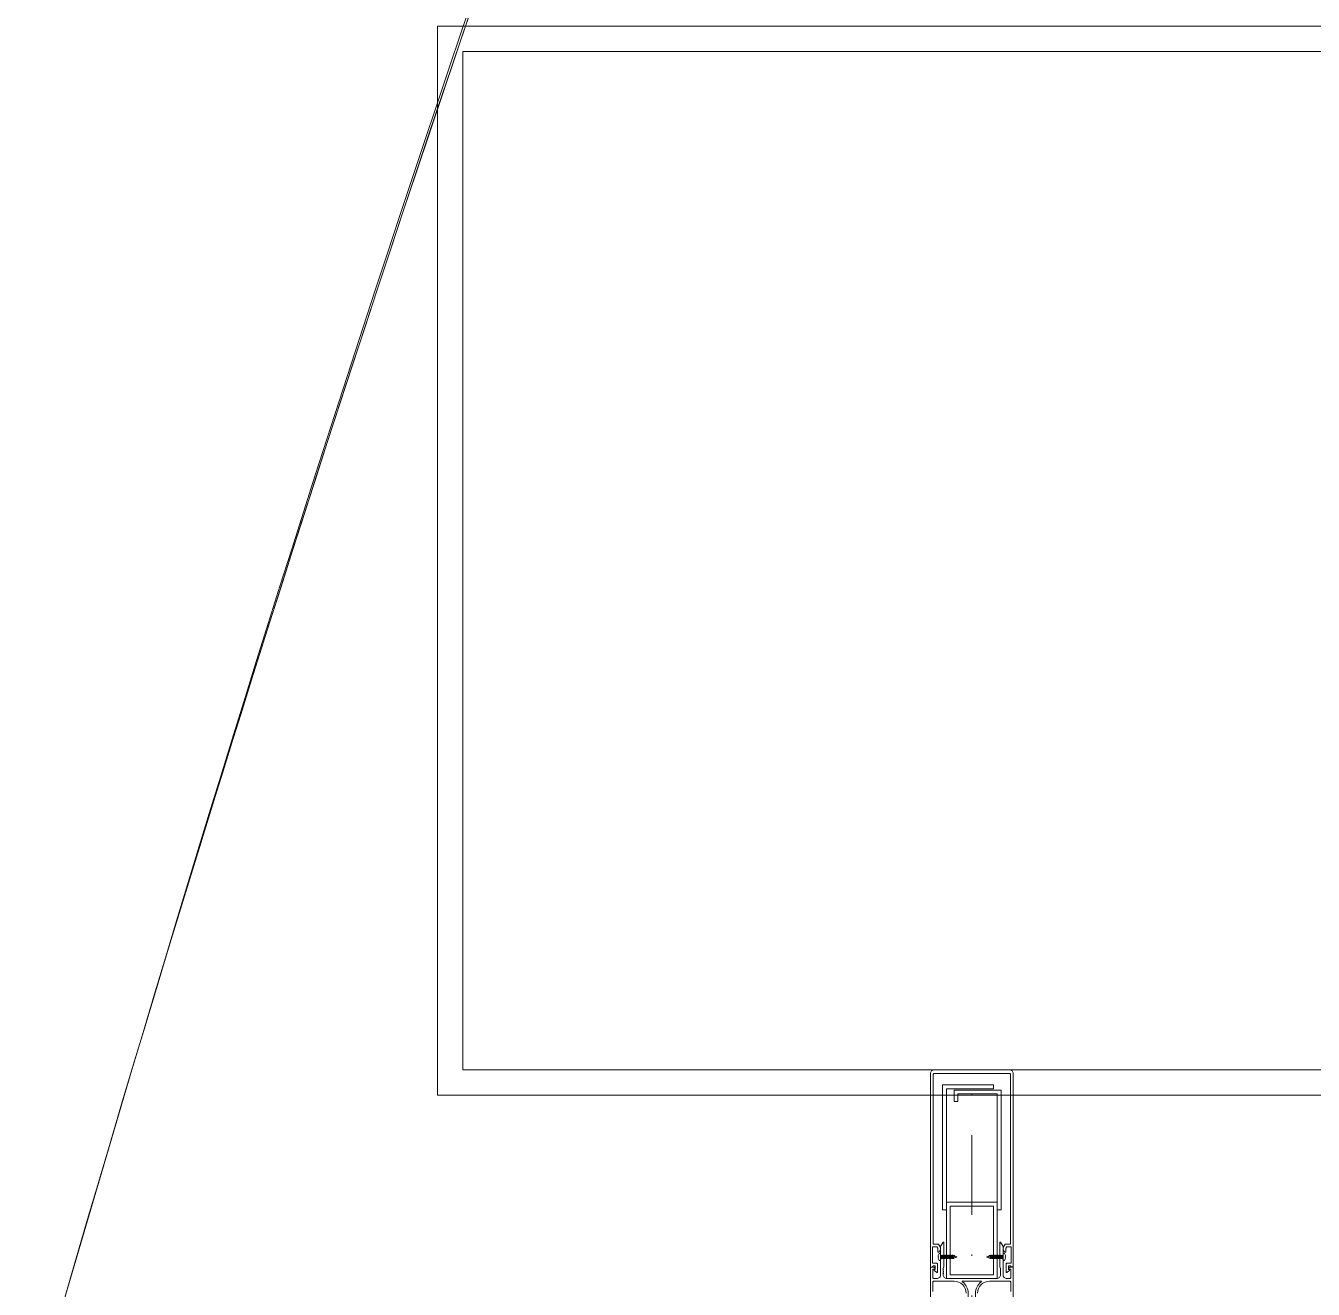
# Model space of a CAD drawing. Extents: x -2050 to 29725, y -1777 to 6820.
# Drawn here: x 1848.1 to 1949.3, y 327.8 to 427 of the extents above; entities that cross this region are included whole.
import ezdxf

# ---------------------------------------------------------------- set-up
doc = ezdxf.new("R2010")
doc.units = 0
doc.header["$LTSCALE"] = 25
doc.header["$MEASUREMENT"] = 0
for name, pattern in [('DASHDOT2', [0.5, 0.25, -0.125, 0, -0.125]), ('DOT2', [0.125, 0, -0.125]), ('HIDDEN', [0.375, 0.25, -0.125])]:
    doc.linetypes.add(name, pattern=pattern)
doc.layers.get('0').update_dxf_attribs({"color": 9, "lineweight": 9})
for name, color, linetype, lineweight in [('01', 9, 'Continuous', 9), ('06C', 9, 'Continuous', 9), ('06D', 9, 'Continuous', 9), ('10', 9, 'Continuous', 9), ('11', 9, 'Continuous', 9), ('14', 9, 'Continuous', 9), ('20', 9, 'DOT2', 9), ('24', 9, 'DASHDOT2', 9), ('40', 9, 'Continuous', 9), ('40B', 9, 'Continuous', 9)]:
    doc.layers.add(name, color=color, linetype=linetype, lineweight=lineweight)

# ---------------------------------------------------------------- blocks, each defined once
blk = doc.blocks.new('*U294')
at = {"layer": '10'}
for p, q in [((-2.3, -11), (-2, -11)), ((2, -11), (2.3, -11)), ((-2.56, -14.43), (-2.45, -14.43)), ((-2.56, -14.98), (-2.45, -14.98)), ((-2.45, -14.98), (-2.45, -14.43)), ((-2.4, -14.85), (-2.45, -14.56)), ((-2.44, -14.56), (-2.45, -14.56)), ((-2.45, -14.69), (-2.42, -14.82)), ((-2.42, -14.82), (-2.45, -14.82)), ((-2.44, -14.56), (-2.39, -14.85)), ((-2.42, -14.59), (-2.44, -14.56)), ((-2.37, -14.59), (-2.42, -14.59)), ((-2.37, -14.82), (-2.42, -14.59)), ((-2.42, -14.82), (-2.4, -14.85)), ((-2.42, -14.82), (-2.4, -14.85)), ((-2.4, -14.85), (-2.39, -14.85)), ((-2.39, -14.85), (-2.37, -14.82)), ((-2.35, -14.56), (-2.37, -14.59)), ((-2.37, -14.59), (-2.33, -14.82)), ((-2.33, -14.82), (-2.37, -14.82)), ((-2.33, -14.59), (-2.35, -14.56)), ((-2.35, -14.56), (-2.35, -14.56)), ((-2.31, -14.85), (-2.35, -14.56)), ((-2.35, -14.56), (-2.3, -14.85)), ((-2.28, -14.59), (-2.33, -14.59)), ((-2.28, -14.82), (-2.33, -14.59)), ((-2.33, -14.82), (-2.31, -14.85)), ((-2.33, -14.82), (-2.31, -14.85)), ((-2.31, -14.85), (-2.3, -14.85)), ((-2.3, -14.85), (-2.28, -14.82)), ((-2.26, -14.56), (-2.28, -14.59)), ((-2.28, -14.59), (-2.23, -14.82)), ((-2.28, -14.82), (-2.23, -14.82)), ((-2.25, -14.56), (-2.26, -14.56)), ((-2.21, -14.85), (-2.26, -14.56)), ((-2.23, -14.59), (-2.25, -14.56)), ((-2.25, -14.56), (-2.2, -14.85)), ((-2.18, -14.82), (-2.23, -14.59)), ((-2.18, -14.59), (-2.23, -14.59)), ((-2.23, -14.82), (-2.21, -14.85)), ((-2.23, -14.82), (-2.21, -14.85)), ((-2.04, -14.82), (-2.23, -14.82)), ((-2.21, -14.85), (-2.2, -14.85)), ((-2.2, -14.85), (-2.18, -14.82)), ((-2.16, -14.56), (-2.18, -14.59)), ((-2.18, -14.59), (-1.99, -14.59)), ((-2.18, -14.59), (-2.13, -14.82)), ((-2.18, -14.82), (-2.13, -14.82)), ((-2.18, -14.82), (-2.13, -14.82)), ((-2.15, -14.56), (-2.16, -14.56)), ((-2.11, -14.85), (-2.16, -14.56)), ((-2.13, -14.59), (-2.15, -14.56)), ((-2.15, -14.56), (-2.11, -14.85)), ((-2.09, -14.82), (-2.13, -14.59)), ((-2.09, -14.59), (-2.13, -14.59)), ((-2.13, -14.82), (-2.11, -14.85)), ((-2.13, -14.82), (-2.11, -14.85)), ((-2.11, -14.85), (-2.09, -14.82)), ((-2.11, -14.85), (-2.11, -14.85)), ((-2.07, -14.56), (-2.09, -14.59)), ((-2.09, -14.59), (-2.04, -14.82)), ((-2.09, -14.82), (-2.04, -14.82)), ((-2.09, -14.82), (-2.04, -14.82)), ((-2.06, -14.56), (-2.07, -14.56)), ((-2.02, -14.85), (-2.07, -14.56)), ((-2.04, -14.59), (-2.06, -14.56)), ((-2.06, -14.56), (-2.01, -14.85)), ((-1.99, -14.82), (-2.04, -14.59)), ((-2.04, -14.82), (-2.02, -14.85)), ((-2.04, -14.82), (-2.02, -14.85)), ((-2.02, -14.85), (-2.01, -14.85)), ((-2.01, -14.85), (-1.99, -14.82)), ((-1.97, -14.56), (-1.99, -14.59)), ((-1.99, -14.59), (-1.94, -14.82)), ((-1.99, -14.82), (-1.94, -14.82)), ((-1.99, -14.82), (-1.94, -14.82)), ((-1.97, -14.56), (-1.96, -14.56)), ((-1.92, -14.85), (-1.97, -14.56)), ((-1.94, -14.59), (-1.96, -14.56)), ((-1.96, -14.56), (-1.91, -14.85)), ((-1.89, -14.59), (-1.94, -14.59)), ((-1.89, -14.82), (-1.94, -14.59)), ((-1.94, -14.82), (-1.92, -14.85)), ((-1.94, -14.82), (-1.92, -14.85)), ((-1.92, -14.85), (-1.91, -14.85)), ((-1.91, -14.85), (-1.89, -14.82)), ((-1.87, -14.56), (-1.89, -14.59)), ((-1.89, -14.59), (-1.84, -14.82)), ((-1.89, -14.82), (-1.84, -14.82)), ((-1.82, -14.85), (-1.87, -14.56)), ((-1.86, -14.56), (-1.87, -14.56)), ((-1.86, -14.56), (-1.82, -14.85)), ((-1.84, -14.59), (-1.86, -14.56)), ((-1.8, -14.82), (-1.84, -14.59)), ((-1.8, -14.59), (-1.84, -14.59)), ((-1.84, -14.82), (-1.82, -14.85)), ((-1.84, -14.82), (-1.82, -14.85)), ((-1.82, -14.85), (-1.8, -14.82)), ((-1.82, -14.85), (-1.82, -14.85)), ((-1.78, -14.56), (-1.8, -14.59)), ((-1.8, -14.59), (-1.75, -14.82)), ((-1.75, -14.82), (-1.8, -14.82)), ((-1.78, -14.56), (-1.77, -14.56)), ((-1.73, -14.85), (-1.78, -14.56)), ((-1.75, -14.59), (-1.77, -14.56)), ((-1.77, -14.56), (-1.72, -14.85)), ((-1.75, -14.59), (-1.7, -14.59)), ((-1.7, -14.82), (-1.75, -14.59)), ((-1.75, -14.82), (-1.73, -14.85)), ((-1.75, -14.82), (-1.73, -14.85)), ((-1.73, -14.85), (-1.72, -14.85)), ((-1.72, -14.85), (-1.7, -14.82)), ((-1.68, -14.56), (-1.7, -14.59)), ((-1.7, -14.59), (-1.65, -14.82)), ((-1.7, -14.82), (-1.65, -14.82)), ((-1.63, -14.85), (-1.68, -14.56)), ((-1.68, -14.56), (-1.67, -14.56)), ((-1.67, -14.56), (-1.62, -14.85)), ((-1.65, -14.59), (-1.67, -14.56)), ((-1.6, -14.82), (-1.65, -14.59)), ((-1.6, -14.59), (-1.65, -14.59)), ((-1.65, -14.82), (-1.63, -14.85)), ((-1.65, -14.82), (-1.63, -14.85)), ((-1.63, -14.85), (-1.62, -14.85)), ((-1.62, -14.85), (-1.6, -14.82)), ((-1.58, -14.56), (-1.6, -14.59)), ((-1.6, -14.59), (-1.55, -14.82)), ((-1.6, -14.82), (-1.55, -14.82)), ((-1.53, -14.85), (-1.58, -14.56)), ((-1.58, -14.56), (-1.57, -14.56)), ((-1.57, -14.56), (-1.53, -14.85)), ((-1.55, -14.59), (-1.57, -14.56)), ((-1.51, -14.82), (-1.55, -14.59)), ((-1.51, -14.59), (-1.55, -14.59)), ((-1.55, -14.82), (-1.53, -14.85)), ((-1.55, -14.82), (-1.53, -14.85)), ((-1.53, -14.85), (-1.51, -14.82)), ((-1.53, -14.85), (-1.53, -14.85)), ((-1.49, -14.56), (-1.51, -14.59)), ((-1.51, -14.82), (-1.46, -14.82)), ((-1.44, -14.85), (-1.49, -14.56)), ((-1.48, -14.56), (-1.49, -14.56)), ((-1.48, -14.56), (-1.43, -14.85)), ((-1.46, -14.59), (-1.48, -14.56)), ((-1.41, -14.82), (-1.46, -14.59)), ((-1.44, -14.59), (-1.46, -14.59)), ((-1.46, -14.82), (-1.44, -14.85)), ((-1.4, -14.61), (-1.44, -14.59)), ((-1.44, -14.85), (-1.43, -14.85)), ((-1.43, -14.85), (-1.41, -14.82)), ((-1.41, -14.81), (-1.18, -14.72)), ((-1.41, -14.82), (-1.41, -14.81)), ((-1.39, -14.59), (-1.4, -14.61)), ((-1.4, -14.61), (-1.31, -14.77)), ((-1.37, -14.66), (-1.39, -14.59)), ((-1.38, -14.59), (-1.39, -14.59)), ((-1.36, -14.62), (-1.38, -14.59)), ((-1.38, -14.59), (-1.36, -14.68)), ((-1.36, -14.68), (-1.37, -14.66)), ((-1.31, -14.77), (-1.36, -14.62)), ((-1.18, -14.7), (-1.36, -14.62)), ((-1.17, -14.71), (-1.18, -14.7)), ((-1.18, -14.72), (-1.17, -14.71)), ((1.17, -14.71), (1.18, -14.7)), ((1.18, -14.72), (1.17, -14.71)), ((1.18, -14.7), (1.36, -14.62)), ((1.41, -14.81), (1.18, -14.72)), ((1.4, -14.61), (1.31, -14.77)), ((1.31, -14.77), (1.36, -14.62)), ((1.36, -14.62), (1.38, -14.59)), ((1.38, -14.59), (1.36, -14.68)), ((1.36, -14.68), (1.37, -14.66)), ((1.37, -14.66), (1.39, -14.59)), ((1.38, -14.59), (1.39, -14.59)), ((1.39, -14.59), (1.4, -14.61)), ((1.4, -14.61), (1.44, -14.59)), ((1.41, -14.82), (1.46, -14.59)), ((1.41, -14.82), (1.41, -14.81)), ((1.43, -14.85), (1.41, -14.82)), ((1.48, -14.56), (1.43, -14.85)), ((1.44, -14.85), (1.43, -14.85)), ((1.44, -14.85), (1.49, -14.56)), ((1.44, -14.59), (1.46, -14.59)), ((1.46, -14.82), (1.44, -14.85)), ((1.46, -14.59), (1.48, -14.56)), ((1.51, -14.82), (1.46, -14.82)), ((1.48, -14.56), (1.49, -14.56)), ((1.49, -14.56), (1.51, -14.59)), ((1.51, -14.82), (1.55, -14.59)), ((1.51, -14.59), (1.55, -14.59)), ((1.53, -14.85), (1.51, -14.82)), ((1.53, -14.85), (1.58, -14.56)), ((1.57, -14.56), (1.53, -14.85)), ((1.55, -14.82), (1.53, -14.85)), ((1.55, -14.82), (1.53, -14.85)), ((1.53, -14.85), (1.53, -14.85)), ((1.55, -14.59), (1.57, -14.56)), ((1.6, -14.59), (1.55, -14.82)), ((1.6, -14.82), (1.55, -14.82)), ((1.58, -14.56), (1.57, -14.56)), ((1.58, -14.56), (1.6, -14.59)), ((1.6, -14.82), (1.65, -14.59)), ((1.6, -14.59), (1.65, -14.59)), ((1.62, -14.85), (1.6, -14.82)), ((1.67, -14.56), (1.62, -14.85)), ((1.63, -14.85), (1.62, -14.85)), ((1.63, -14.85), (1.68, -14.56)), ((1.65, -14.82), (1.63, -14.85)), ((1.65, -14.82), (1.63, -14.85)), ((1.65, -14.59), (1.67, -14.56)), ((1.7, -14.59), (1.65, -14.82)), ((1.7, -14.82), (1.65, -14.82)), ((1.68, -14.56), (1.67, -14.56)), ((1.68, -14.56), (1.7, -14.59)), ((1.75, -14.59), (1.7, -14.59)), ((1.7, -14.82), (1.75, -14.59)), ((1.72, -14.85), (1.7, -14.82)), ((1.77, -14.56), (1.72, -14.85)), ((1.73, -14.85), (1.72, -14.85)), ((1.73, -14.85), (1.78, -14.56)), ((1.75, -14.82), (1.73, -14.85)), ((1.75, -14.82), (1.73, -14.85)), ((1.75, -14.59), (1.77, -14.56)), ((1.8, -14.59), (1.75, -14.82)), ((1.75, -14.82), (1.8, -14.82)), ((1.78, -14.56), (1.77, -14.56)), ((1.78, -14.56), (1.8, -14.59)), ((1.8, -14.82), (1.84, -14.59)), ((1.8, -14.59), (1.84, -14.59)), ((1.82, -14.85), (1.8, -14.82)), ((1.82, -14.85), (1.87, -14.56)), ((1.86, -14.56), (1.82, -14.85)), ((1.84, -14.82), (1.82, -14.85)), ((1.84, -14.82), (1.82, -14.85)), ((1.82, -14.85), (1.82, -14.85)), ((1.84, -14.59), (1.86, -14.56)), ((1.89, -14.59), (1.84, -14.82)), ((1.89, -14.82), (1.84, -14.82)), ((1.86, -14.56), (1.87, -14.56)), ((1.87, -14.56), (1.89, -14.59)), ((1.89, -14.59), (1.94, -14.59)), ((1.89, -14.82), (1.94, -14.59)), ((1.91, -14.85), (1.89, -14.82)), ((1.96, -14.56), (1.91, -14.85)), ((1.92, -14.85), (1.91, -14.85)), ((1.92, -14.85), (1.97, -14.56)), ((1.94, -14.82), (1.92, -14.85)), ((1.94, -14.82), (1.92, -14.85)), ((1.94, -14.59), (1.96, -14.56)), ((1.99, -14.59), (1.94, -14.82)), ((1.99, -14.82), (1.94, -14.82)), ((1.99, -14.82), (1.94, -14.82)), ((1.97, -14.56), (1.96, -14.56)), ((1.97, -14.56), (1.99, -14.59)), ((2.18, -14.59), (1.99, -14.59)), ((1.99, -14.82), (2.04, -14.59)), ((2.01, -14.85), (1.99, -14.82)), ((2.06, -14.56), (2.01, -14.85)), ((2.02, -14.85), (2.01, -14.85)), ((2.02, -14.85), (2.07, -14.56)), ((2.04, -14.82), (2.02, -14.85)), ((2.04, -14.82), (2.02, -14.85)), ((2.04, -14.59), (2.06, -14.56)), ((2.09, -14.59), (2.04, -14.82)), ((2.04, -14.82), (2.23, -14.82)), ((2.09, -14.82), (2.04, -14.82)), ((2.09, -14.82), (2.04, -14.82)), ((2.06, -14.56), (2.07, -14.56)), ((2.07, -14.56), (2.09, -14.59)), ((2.09, -14.82), (2.13, -14.59)), ((2.09, -14.59), (2.13, -14.59)), ((2.11, -14.85), (2.09, -14.82)), ((2.15, -14.56), (2.11, -14.85)), ((2.11, -14.85), (2.16, -14.56)), ((2.13, -14.82), (2.11, -14.85)), ((2.13, -14.82), (2.11, -14.85)), ((2.11, -14.85), (2.11, -14.85)), ((2.13, -14.59), (2.15, -14.56)), ((2.18, -14.59), (2.13, -14.82)), ((2.18, -14.82), (2.13, -14.82)), ((2.18, -14.82), (2.13, -14.82)), ((2.15, -14.56), (2.16, -14.56)), ((2.16, -14.56), (2.18, -14.59)), ((2.18, -14.82), (2.23, -14.59)), ((2.18, -14.59), (2.23, -14.59)), ((2.2, -14.85), (2.18, -14.82)), ((2.25, -14.56), (2.2, -14.85)), ((2.21, -14.85), (2.2, -14.85)), ((2.21, -14.85), (2.26, -14.56)), ((2.23, -14.82), (2.21, -14.85)), ((2.23, -14.82), (2.21, -14.85)), ((2.23, -14.59), (2.25, -14.56)), ((2.28, -14.59), (2.23, -14.82)), ((2.28, -14.82), (2.23, -14.82)), ((2.25, -14.56), (2.26, -14.56)), ((2.26, -14.56), (2.28, -14.59)), ((2.28, -14.59), (2.33, -14.59)), ((2.28, -14.82), (2.33, -14.59)), ((2.3, -14.85), (2.28, -14.82)), ((2.35, -14.56), (2.3, -14.85)), ((2.31, -14.85), (2.3, -14.85)), ((2.31, -14.85), (2.35, -14.56)), ((2.33, -14.82), (2.31, -14.85)), ((2.33, -14.82), (2.31, -14.85)), ((2.33, -14.59), (2.35, -14.56)), ((2.37, -14.59), (2.33, -14.82)), ((2.33, -14.82), (2.37, -14.82)), ((2.35, -14.56), (2.35, -14.56)), ((2.35, -14.56), (2.37, -14.59)), ((2.37, -14.59), (2.42, -14.59)), ((2.37, -14.82), (2.42, -14.59)), ((2.39, -14.85), (2.37, -14.82)), ((2.44, -14.56), (2.39, -14.85)), ((2.4, -14.85), (2.39, -14.85)), ((2.4, -14.85), (2.45, -14.56)), ((2.42, -14.82), (2.4, -14.85)), ((2.42, -14.82), (2.4, -14.85)), ((2.42, -14.59), (2.44, -14.56)), ((2.45, -14.69), (2.42, -14.82)), ((2.42, -14.82), (2.45, -14.82)), ((2.44, -14.56), (2.45, -14.56)), ((2.56, -14.43), (2.45, -14.43)), ((2.45, -14.98), (2.45, -14.43)), ((2.56, -14.98), (2.45, -14.98))]:
    blk.add_line(p, q, dxfattribs=at)
for points in [[(-2.7, -15.89), (-2.7, -15.26, 0.414214), (-2.75, -15.21), (-3.1, -15.21), (-3.1, -13.91), (-2.74, -13.91), (-2.67, -14.03), (-2.67, -14.3, 0.414214), (-2.64, -14.33), (-2.6, -14.33, 0.267949), (-2.58, -14.31), (-2.47, -14.13, 0.131652), (-2.47, -14.12), (-2.47, -13.99, 0.131652), (-2.47, -13.97), (-2.62, -13.72, 0.267949), (-2.64, -13.71), (-3.05, -13.71), (-3.05, -0.4, -0.414214), (-2.95, -0.3), (2.95, -0.3), (2.95, -0.3, -0.414214), (3.05, -0.4), (3.05, -13.71), (2.64, -13.71, 0.267949), (2.62, -13.72), (2.47, -13.97, 0.131652), (2.47, -13.99), (2.47, -14.12, 0.131652), (2.47, -14.13), (2.58, -14.31, 0.267949), (2.6, -14.33), (2.64, -14.33, 0.414214), (2.67, -14.3), (2.67, -14.03), (2.74, -13.91), (3.1, -13.91), (3.1, -15.21), (2.75, -15.21, 0.414214), (2.7, -15.26), (2.7, -15.89, 0.650971), (2.78, -15.92), (2.95, -15.77, 0.508142), (2.95, -15.72), (2.88, -15.69), (2.88, -15.41), (3.05, -15.41, 0.432363), (3.15, -15.5), (3.22, -15.5, 0.477393), (3.25, -15.48), (3.25, -0.3, 0.414214), (2.95, 0), (2.95, 0), (-2.95, 0, 0.414214), (-3.25, -0.3), (-3.25, -15.48, 0.470043), (-3.22, -15.51), (-3.15, -15.51, 0.430327), (-3.05, -15.41), (-2.88, -15.41), (-2.88, -15.69), (-2.95, -15.72, 0.508142), (-2.95, -15.77), (-2.78, -15.92, 0.650971)], [(0.26, -19.91, 0.414214), (0.29, -19.88), (0.29, -17.56, -0.239182), (0.74, -16.66, 0.725247), (0.73, -16.61), (0, -16.61), (-0.73, -16.61, 0.725247), (-0.74, -16.66, -0.239182), (-0.29, -17.56), (-0.29, -19.88, 0.414214), (-0.26, -19.91), (0, -19.91)]]:
    blk.add_lwpolyline(points, format="xyb", close=True, dxfattribs=at)
for points in [[(-2, -11), (-2, -1.5), (1.7, -1.5), (1.7, -1.2), (-2.3, -1.2), (-2.3, -11)], [(2, -11), (2, -1.9), (-1.1, -1.9), (-1.1, -2.5), (-1.4, -2.5), (-1.4, -1.6), (2.3, -1.6), (2.3, -11)], [(-2.65, -14.67), (-2.63, -14.7), (-2.63, -14.71), (-2.65, -14.74)], [(-1.51, -14.59), (-1.46, -14.82)], [(1.51, -14.59), (1.46, -14.82)], [(2.65, -14.67), (2.63, -14.7), (2.63, -14.71), (2.65, -14.74)]]:
    blk.add_lwpolyline(points, dxfattribs=at)
for points in [[(-2, -10.41), (2, -10.41), (2, -16.41), (-2, -16.41)], [(-1.7, -10.71), (1.7, -10.71), (1.7, -16.11), (-1.7, -16.11)]]:
    blk.add_lwpolyline(points, close=True, dxfattribs=at)
for points in [[(3.07, -17.43), (3.07, -16.71, 0.414214), (2.97, -16.61), (1.4, -16.61, 0.414214), (0.45, -17.56)], [(-0.45, -17.56, 0.414214), (-1.4, -16.61), (-2.97, -16.61, 0.414214), (-3.07, -16.71), (-3.07, -17.43, 0.414214)], [(-3.25, -18.08), (-3.25, -16.61), (-3.25, -15.54, -0.414214), (-3.22, -15.51), (-3, -15.51, -0.414214), (-2.9, -15.61), (-2.9, -15.63, -0.414214), (-2.93, -15.66), (-3.07, -15.66), (-3.07, -16.31, 0.414214), (-2.97, -16.41), (-2.75, -16.41, 0.414214), (-2.45, -16.11), (-2.45, -14.74), (-2.42, -14.71), (-2.45, -14.68), (-2.45, -13.89), (-2.26, -13.55, -0.767327), (-2.2, -13.57), (-2.2, -15.5), (-2.25, -15.61), (-2.25, -15.73), (-2.22, -15.75), (-2.25, -15.76), (-2.25, -15.83, -1), (-2.25, -15.89), (-2.25, -15.97, -1), (-2.25, -16.03), (-2.25, -16.11, 0.414214), (-1.95, -16.41), (0, -16.41), (1.95, -16.41, 0.414214), (2.25, -16.11), (2.25, -15.61), (2.2, -15.5), (2.2, -13.57, -0.767327), (2.26, -13.55), (2.45, -13.89), (2.45, -14.68), (2.42, -14.71), (2.45, -14.74), (2.45, -16.11, 0.414214), (2.75, -16.41), (2.97, -16.41, 0.414214), (3.07, -16.31), (3.07, -15.66), (2.93, -15.66, -0.414214), (2.9, -15.63), (2.9, -15.61, -0.414214), (3, -15.51), (3.22, -15.51, -0.414214), (3.25, -15.54), (3.25, -16.61), (3.25, -18.08, -0.414214)]]:
    blk.add_lwpolyline(points, format="xyb", dxfattribs=at)
for centre, start, end in [((-2.13, -14.73), 144.7573, 172.4905), ((-2.13, -14.68), 187.5095, 215.2427), ((2.13, -14.73), 7.5095, 35.2427), ((2.13, -14.68), 324.7573, 352.4905)]:
    blk.add_arc(centre, 0.521, start, end, dxfattribs=at)
blk = doc.blocks.new('p-kolon_80x80')
blk.add_lwpolyline([(-40, -40), (40, -40), (40, 40), (-40, 40)], close=True)
blk = doc.blocks.new('P-AKS_AUDI')
at = {"layer": '24'}
blk.add_lwpolyline([(-2800, -2590), (-2800, -2440)], dxfattribs=at)
blk = doc.blocks.new('p-zemin kat')
at = {"layer": '06D'}
blk.add_lwpolyline([(1714.37, 328.25, -0.047242), (1878.89, 762.32), (1834.06, 784.46, 0.006552), (1805.8, 725), (1799.57, 725)], format="xyb", dxfattribs=at)
at = {"layer": '11'}
for points in [[(1719.56, 328.25, -0.047611), (1885.58, 764.59), (1831.78, 791.16, 0.006731), (1802.6, 730), (1517.5, 730), (1517.5, 591), (1527.5, 591), (1527.5, 720), (1798.01, 720)], [(1718.52, 328.25, -0.047537), (1884.24, 764.14), (1832.24, 789.82, 0.006696), (1803.24, 729), (1518.5, 729), (1518.5, 592), (1526.5, 592), (1526.5, 721), (1799.57, 721)]]:
    blk.add_lwpolyline(points, format="xyb", dxfattribs=at)
at = {"layer": '14'}
blk.add_lwpolyline([(1880.5, 343), (1964.5, 343), (1964.5, 427), (1880.5, 427)], close=True, dxfattribs=at)
at = {"layer": '40'}
for points in [[(1851.16, 326.92), (3319.5, 326.92), (3319.5, 343), (3280.52, 343), (3280.5, 427), (3319.5, 427), (3319.5, 570), (4025.5, 570), (4025.5, 427), (4064.5, 427), (4064.5, 343), (3980.5, 343), (3980.5, 326.92), (4680.5, 326.92), (4680.5, 427), (4780.58, 427), (4780.58, 1901.49, 0.054196), (4273.07, 1999.31), (4278.59, 2070.68, 0.306949), (1935.27, 740.05), (1999.45, 708.36, 0.043245), (1856.49, 345)], [(1999.45, 708.36, 0.041969), (1856.49, 345), (1851.16, 326.92), (1719.56, 326.92), (1719.56, 328.25, -0.047611), (1885.58, 764.59)]]:
    blk.add_lwpolyline(points, format="xyb", close=True, dxfattribs=at)
at = {"layer": '40B'}
blk.add_lwpolyline([(3364.5, 343), (3319.5, 343), (3319.5, 320), (1719.67, 320), (1719.67, 326.92), (1719.56, 328.25, -0.047611), (1885.58, 764.59), (1935.27, 740.05, -0.306949), (4278.59, 2070.68), (4283.12, 2125.91, -0.05155), (4780.05, 2034.32), (4787.5, 2034.32), (4787.5, 320), (4025.5, 320), (4025.5, 570), (3319.5, 570), (3319.5, 427), (3364.5, 427), (3364.5, 343)], format="xyb", close=True, dxfattribs=at)
at = {"layer": '01'}
blk.add_blockref('p-kolon_80x80', (1922.5, 385), dxfattribs=at)
at = {"layer": '10'}
blk.add_blockref('*U294', (1922.5, 345), dxfattribs=at)
at = {"layer": '24'}
blk.add_blockref('P-AKS_AUDI', (4722.5, 2785), dxfattribs=at)

msp = doc.modelspace()

# ---------------------------------------------------------------- linework, layer by layer
at = {"layer": '06C', "linetype": 'Continuous', "lineweight": 0}
msp.add_arc((4088.57, -323.37), 2330, 153.71717, 163.79361, dxfattribs=at)
at = {"layer": '20', "linetype": 'HIDDEN'}
msp.add_arc((4088.57, -323.37), 2387.73, 153.71717, 164.19582, dxfattribs=at)

# ---------------------------------------------------------------- block references
at = {"layer": '10'}
msp.add_blockref('p-zemin kat', (0, 0), dxfattribs=at)

doc.saveas('drawing.dxf')
